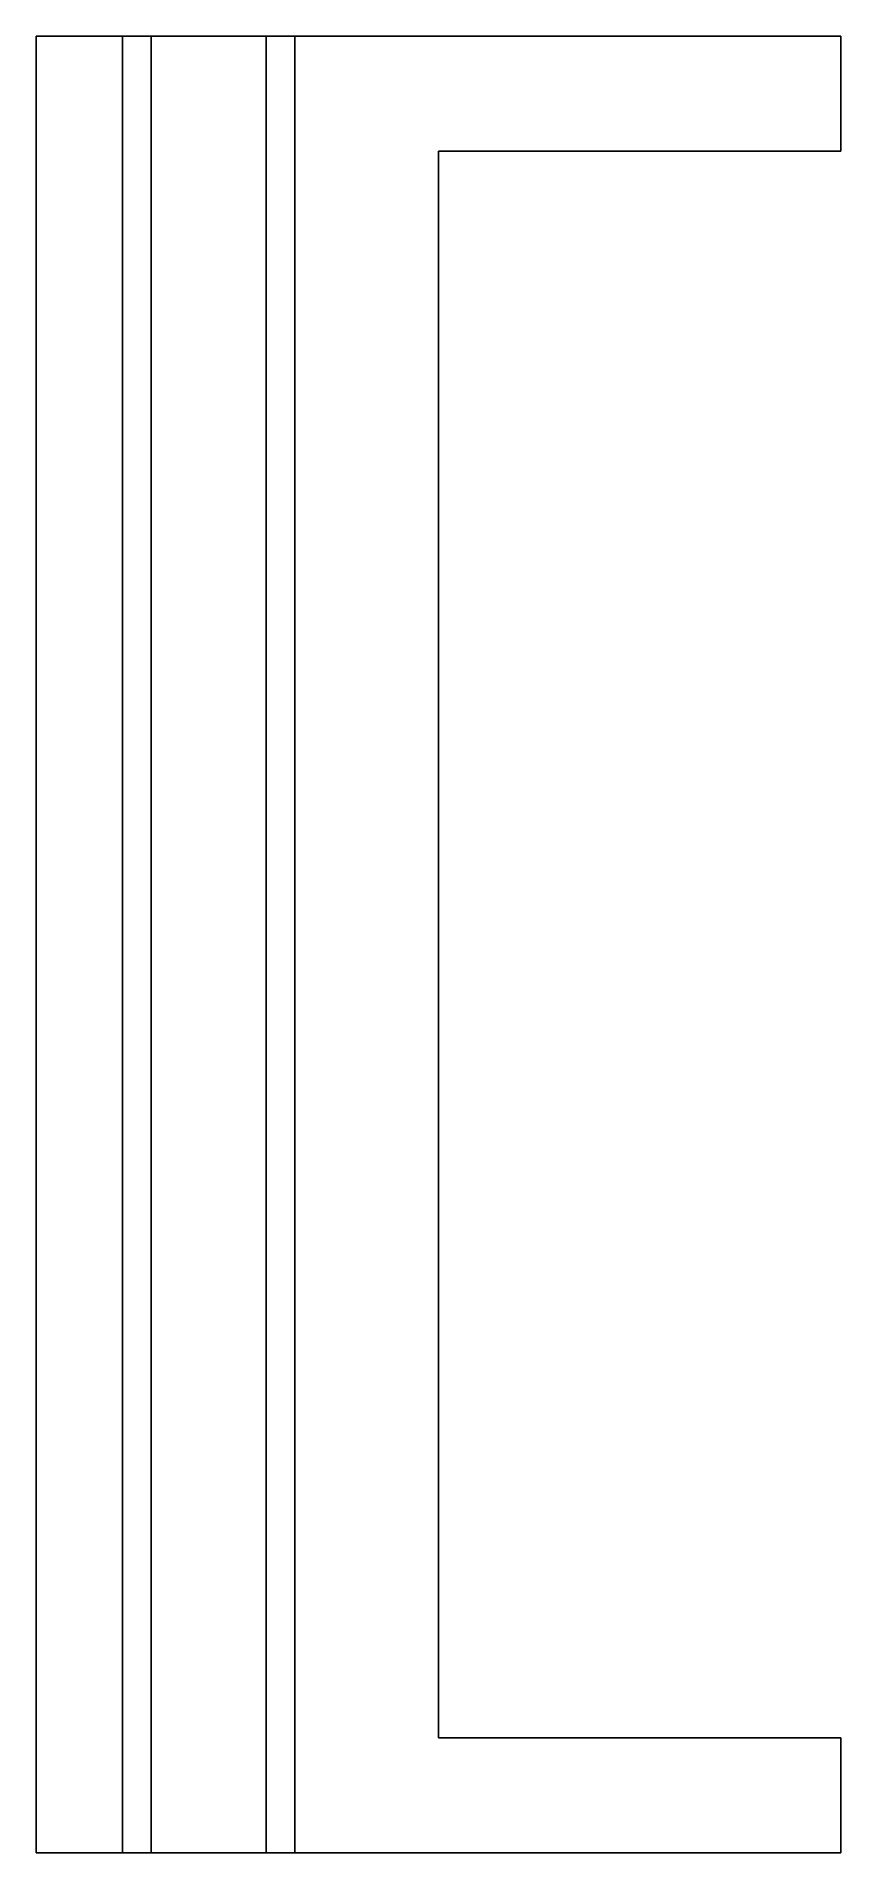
# Model space of a CAD drawing. Header units: metres. Extents: x -28 to 0, y -63.2 to 0.
import ezdxf

# ---------------------------------------------------------------- set-up
doc = ezdxf.new("R2010")
doc.units = ezdxf.units.M

msp = doc.modelspace()

# ---------------------------------------------------------------- linework, layer by layer
for points in [[(-28, -63.2), (-28, -61.936), (-28, -60.672), (-28, -59.408), (-28, -58.144), (-28, -56.88), (-28, -55.616), (-28, -54.352), (-28, -53.088), (-28, -51.824), (-28, -50.56), (-28, -49.296), (-28, -48.032), (-28, -46.768), (-28, -45.504), (-28, -44.24), (-28, -42.976), (-28, -41.712), (-28, -40.448), (-28, -39.184), (-28, -37.92), (-28, -36.656), (-28, -35.392), (-28, -34.128), (-28, -32.864), (-28, -31.6), (-28, -30.336), (-28, -29.072), (-28, -27.808), (-28, -26.544), (-28, -25.28), (-28, -24.016), (-28, -22.752), (-28, -21.488), (-28, -20.224), (-28, -18.96), (-28, -17.696), (-28, -16.432), (-28, -15.168), (-28, -13.904), (-28, -12.64), (-28, -11.376), (-28, -10.112), (-28, -8.848), (-28, -7.584), (-28, -6.32), (-28, -5.056), (-28, -3.792), (-28, -2.528), (-28, -1.264), (-28, 0)], [(-26.714, 0), (-26.762, 0), (-26.81, 0), (-26.858, 0), (-26.905, 0), (-26.95, 0), (-26.995, 0), (-27.04, 0), (-27.082, 0), (-27.123, 0), (-27.165, 0), (-27.206, 0), (-27.244, 0), (-27.283, 0), (-27.321, 0), (-27.357, 0), (-27.392, 0), (-27.427, 0), (-27.461, 0), (-27.493, 0), (-27.524, 0), (-27.556, 0), (-27.586, 0), (-27.613, 0), (-27.641, 0), (-27.669, 0), (-27.694, 0), (-27.718, 0), (-27.743, 0), (-27.765, 0), (-27.786, 0), (-27.807, 0), (-27.828, 0), (-27.845, 0), (-27.862, 0), (-27.879, 0), (-27.895, 0), (-27.908, 0), (-27.922, 0), (-27.935, 0), (-27.946, 0), (-27.955, 0), (-27.965, 0), (-27.974, 0), (-27.979, 0), (-27.985, 0), (-27.991, 0), (-27.994, 0), (-27.996, 0), (-27.998, 0), (-28, 0)], [(-26.714, 0), (-26.65, 0), (-26.586, 0), (-26.522, 0), (-26.46, 0), (-26.4, 0), (-26.34, 0), (-26.281, 0), (-26.224, 0), (-26.169, 0), (-26.113, 0), (-26.059, 0), (-26.008, 0), (-25.957, 0), (-25.905, 0), (-25.857, 0), (-25.811, 0), (-25.764, 0), (-25.718, 0), (-25.676, 0), (-25.634, 0), (-25.592, 0), (-25.553, 0), (-25.515, 0), (-25.478, 0), (-25.441, 0), (-25.408, 0), (-25.376, 0), (-25.343, 0), (-25.313, 0), (-25.285, 0), (-25.257, 0), (-25.23, 0), (-25.206, 0), (-25.184, 0), (-25.161, 0), (-25.14, 0), (-25.122, 0), (-25.104, 0), (-25.087, 0), (-25.073, 0), (-25.06, 0), (-25.047, 0), (-25.035, 0), (-25.028, 0), (-25.02, 0), (-25.012, 0), (-25.008, 0), (-25.005, 0), (-25.003, 0), (-25, 0)], [(-25, -63.2), (-25, -61.936), (-25, -60.672), (-25, -59.408), (-25, -58.144), (-25, -56.88), (-25, -55.616), (-25, -54.352), (-25, -53.088), (-25, -51.824), (-25, -50.56), (-25, -49.296), (-25, -48.032), (-25, -46.768), (-25, -45.504), (-25, -44.24), (-25, -42.976), (-25, -41.712), (-25, -40.448), (-25, -39.184), (-25, -37.92), (-25, -36.656), (-25, -35.392), (-25, -34.128), (-25, -32.864), (-25, -31.6), (-25, -30.336), (-25, -29.072), (-25, -27.808), (-25, -26.544), (-25, -25.28), (-25, -24.016), (-25, -22.752), (-25, -21.488), (-25, -20.224), (-25, -18.96), (-25, -17.696), (-25, -16.432), (-25, -15.168), (-25, -13.904), (-25, -12.64), (-25, -11.376), (-25, -10.112), (-25, -8.848), (-25, -7.584), (-25, -6.32), (-25, -5.056), (-25, -3.792), (-25, -2.528), (-25, -1.264), (-25, 0)], [(-25, 0), (-24.98, 0), (-24.96, 0), (-24.94, 0), (-24.92, 0), (-24.9, 0), (-24.88, 0), (-24.86, 0), (-24.84, 0), (-24.82, 0), (-24.8, 0), (-24.78, 0), (-24.76, 0), (-24.74, 0), (-24.72, 0), (-24.7, 0), (-24.68, 0), (-24.66, 0), (-24.64, 0), (-24.62, 0), (-24.6, 0), (-24.58, 0), (-24.56, 0), (-24.54, 0), (-24.52, 0), (-24.5, 0), (-24.48, 0), (-24.46, 0), (-24.44, 0), (-24.42, 0), (-24.4, 0), (-24.38, 0), (-24.36, 0), (-24.34, 0), (-24.32, 0), (-24.3, 0), (-24.28, 0), (-24.26, 0), (-24.24, 0), (-24.22, 0), (-24.2, 0), (-24.18, 0), (-24.16, 0), (-24.14, 0), (-24.12, 0), (-24.1, 0), (-24.08, 0), (-24.06, 0), (-24.04, 0), (-24.02, 0), (-24, 0)], [(-20, 0), (-20.08, 0), (-20.16, 0), (-20.24, 0), (-20.32, 0), (-20.4, 0), (-20.48, 0), (-20.56, 0), (-20.64, 0), (-20.72, 0), (-20.8, 0), (-20.88, 0), (-20.96, 0), (-21.04, 0), (-21.12, 0), (-21.2, 0), (-21.28, 0), (-21.36, 0), (-21.44, 0), (-21.52, 0), (-21.6, 0), (-21.68, 0), (-21.76, 0), (-21.84, 0), (-21.92, 0), (-22, 0), (-22.08, 0), (-22.16, 0), (-22.24, 0), (-22.32, 0), (-22.4, 0), (-22.48, 0), (-22.56, 0), (-22.64, 0), (-22.72, 0), (-22.8, 0), (-22.88, 0), (-22.96, 0), (-23.04, 0), (-23.12, 0), (-23.2, 0), (-23.28, 0), (-23.36, 0), (-23.44, 0), (-23.52, 0), (-23.6, 0), (-23.68, 0), (-23.76, 0), (-23.84, 0), (-23.92, 0), (-24, 0)], [(-24, 0), (-24, -1.264), (-24, -2.528), (-24, -3.792), (-24, -5.056), (-24, -6.32), (-24, -7.584), (-24, -8.848), (-24, -10.112), (-24, -11.376), (-24, -12.64), (-24, -13.904), (-24, -15.168), (-24, -16.432), (-24, -17.696), (-24, -18.96), (-24, -20.224), (-24, -21.488), (-24, -22.752), (-24, -24.016), (-24, -25.28), (-24, -26.544), (-24, -27.808), (-24, -29.072), (-24, -30.336), (-24, -31.6), (-24, -32.864), (-24, -34.128), (-24, -35.392), (-24, -36.656), (-24, -37.92), (-24, -39.184), (-24, -40.448), (-24, -41.712), (-24, -42.976), (-24, -44.24), (-24, -45.504), (-24, -46.768), (-24, -48.032), (-24, -49.296), (-24, -50.56), (-24, -51.824), (-24, -53.088), (-24, -54.352), (-24, -55.616), (-24, -56.88), (-24, -58.144), (-24, -59.408), (-24, -60.672), (-24, -61.936), (-24, -63.2)], [(-20, -63.2), (-20, -61.936), (-20, -60.672), (-20, -59.408), (-20, -58.144), (-20, -56.88), (-20, -55.616), (-20, -54.352), (-20, -53.088), (-20, -51.824), (-20, -50.56), (-20, -49.296), (-20, -48.032), (-20, -46.768), (-20, -45.504), (-20, -44.24), (-20, -42.976), (-20, -41.712), (-20, -40.448), (-20, -39.184), (-20, -37.92), (-20, -36.656), (-20, -35.392), (-20, -34.128), (-20, -32.864), (-20, -31.6), (-20, -30.336), (-20, -29.072), (-20, -27.808), (-20, -26.544), (-20, -25.28), (-20, -24.016), (-20, -22.752), (-20, -21.488), (-20, -20.224), (-20, -18.96), (-20, -17.696), (-20, -16.432), (-20, -15.168), (-20, -13.904), (-20, -12.64), (-20, -11.376), (-20, -10.112), (-20, -8.848), (-20, -7.584), (-20, -6.32), (-20, -5.056), (-20, -3.792), (-20, -2.528), (-20, -1.264), (-20, 0)], [(-20, 0), (-19.98, 0), (-19.96, 0), (-19.94, 0), (-19.92, 0), (-19.9, 0), (-19.88, 0), (-19.86, 0), (-19.84, 0), (-19.82, 0), (-19.8, 0), (-19.78, 0), (-19.76, 0), (-19.74, 0), (-19.72, 0), (-19.7, 0), (-19.68, 0), (-19.66, 0), (-19.64, 0), (-19.62, 0), (-19.6, 0), (-19.58, 0), (-19.56, 0), (-19.54, 0), (-19.52, 0), (-19.5, 0), (-19.48, 0), (-19.46, 0), (-19.44, 0), (-19.42, 0), (-19.4, 0), (-19.38, 0), (-19.36, 0), (-19.34, 0), (-19.32, 0), (-19.3, 0), (-19.28, 0), (-19.26, 0), (-19.24, 0), (-19.22, 0), (-19.2, 0), (-19.18, 0), (-19.16, 0), (-19.14, 0), (-19.12, 0), (-19.1, 0), (-19.08, 0), (-19.06, 0), (-19.04, 0), (-19.02, 0), (-19, 0)], [(-19, 0), (-19, -1.264), (-19, -2.528), (-19, -3.792), (-19, -5.056), (-19, -6.32), (-19, -7.584), (-19, -8.848), (-19, -10.112), (-19, -11.376), (-19, -12.64), (-19, -13.904), (-19, -15.168), (-19, -16.432), (-19, -17.696), (-19, -18.96), (-19, -20.224), (-19, -21.488), (-19, -22.752), (-19, -24.016), (-19, -25.28), (-19, -26.544), (-19, -27.808), (-19, -29.072), (-19, -30.336), (-19, -31.6), (-19, -32.864), (-19, -34.128), (-19, -35.392), (-19, -36.656), (-19, -37.92), (-19, -39.184), (-19, -40.448), (-19, -41.712), (-19, -42.976), (-19, -44.24), (-19, -45.504), (-19, -46.768), (-19, -48.032), (-19, -49.296), (-19, -50.56), (-19, -51.824), (-19, -53.088), (-19, -54.352), (-19, -55.616), (-19, -56.88), (-19, -58.144), (-19, -59.408), (-19, -60.672), (-19, -61.936), (-19, -63.2)], [(-19, 0), (-18.986, 0), (-18.972, 0), (-18.958, 0), (-18.932, 0), (-18.89, 0), (-18.848, 0), (-18.805, 0), (-18.74, 0), (-18.67, 0), (-18.601, 0), (-18.524, 0), (-18.427, 0), (-18.331, 0), (-18.235, 0), (-18.121, 0), (-17.999, 0), (-17.878, 0), (-17.753, 0), (-17.608, 0), (-17.462, 0), (-17.317, 0), (-17.159, 0), (-16.992, 0), (-16.824, 0), (-16.657, 0), (-16.47, 0), (-16.282, 0), (-16.095, 0), (-15.9, 0), (-15.695, 0), (-15.49, 0), (-15.286, 0), (-15.068, 0), (-14.848, 0), (-14.628, 0), (-14.405, 0), (-14.173, 0), (-13.941, 0), (-13.709, 0), (-13.47, 0), (-13.228, 0), (-12.987, 0), (-12.745, 0), (-12.497, 0), (-12.249, 0), (-12.002, 0), (-11.752, 0), (-11.502, 0), (-11.251, 0), (-11, 0)], [(-5, 0), (-5.12, 0), (-5.24, 0), (-5.36, 0), (-5.48, 0), (-5.6, 0), (-5.72, 0), (-5.84, 0), (-5.96, 0), (-6.08, 0), (-6.2, 0), (-6.32, 0), (-6.44, 0), (-6.56, 0), (-6.68, 0), (-6.8, 0), (-6.92, 0), (-7.04, 0), (-7.16, 0), (-7.28, 0), (-7.4, 0), (-7.52, 0), (-7.64, 0), (-7.76, 0), (-7.88, 0), (-8, 0), (-8.12, 0), (-8.24, 0), (-8.36, 0), (-8.48, 0), (-8.6, 0), (-8.72, 0), (-8.84, 0), (-8.96, 0), (-9.08, 0), (-9.2, 0), (-9.32, 0), (-9.44, 0), (-9.56, 0), (-9.68, 0), (-9.8, 0), (-9.92, 0), (-10.04, 0), (-10.16, 0), (-10.28, 0), (-10.4, 0), (-10.52, 0), (-10.64, 0), (-10.76, 0), (-10.88, 0), (-11, 0)], [(0, 0), (-0.009, 0), (-0.018, 0), (-0.026, 0), (-0.043, 0), (-0.069, 0), (-0.095, 0), (-0.122, 0), (-0.163, 0), (-0.206, 0), (-0.25, 0), (-0.298, 0), (-0.358, 0), (-0.418, 0), (-0.478, 0), (-0.549, 0), (-0.625, 0), (-0.701, 0), (-0.779, 0), (-0.87, 0), (-0.961, 0), (-1.052, 0), (-1.151, 0), (-1.255, 0), (-1.36, 0), (-1.464, 0), (-1.582, 0), (-1.699, 0), (-1.816, 0), (-1.937, 0), (-2.065, 0), (-2.194, 0), (-2.322, 0), (-2.458, 0), (-2.595, 0), (-2.732, 0), (-2.872, 0), (-3.017, 0), (-3.162, 0), (-3.307, 0), (-3.456, 0), (-3.607, 0), (-3.758, 0), (-3.91, 0), (-4.064, 0), (-4.219, 0), (-4.374, 0), (-4.53, 0), (-4.686, 0), (-4.843, 0), (-5, 0)], [(0, -4), (0, -3.92), (0, -3.84), (0, -3.76), (0, -3.68), (0, -3.6), (0, -3.52), (0, -3.44), (0, -3.36), (0, -3.28), (0, -3.2), (0, -3.12), (0, -3.04), (0, -2.96), (0, -2.88), (0, -2.8), (0, -2.72), (0, -2.64), (0, -2.56), (0, -2.48), (0, -2.4), (0, -2.32), (0, -2.24), (0, -2.16), (0, -2.08), (0, -2), (0, -1.92), (0, -1.84), (0, -1.76), (0, -1.68), (0, -1.6), (0, -1.52), (0, -1.44), (0, -1.36), (0, -1.28), (0, -1.2), (0, -1.12), (0, -1.04), (0, -0.96), (0, -0.88), (0, -0.8), (0, -0.72), (0, -0.64), (0, -0.56), (0, -0.48), (0, -0.4), (0, -0.32), (0, -0.24), (0, -0.16), (0, -0.08), (0, 0)], [(-11, -4), (-11.061, -4), (-11.123, -4), (-11.184, -4), (-11.246, -4), (-11.307, -4), (-11.369, -4), (-11.43, -4), (-11.492, -4), (-11.553, -4), (-11.614, -4), (-11.676, -4), (-11.737, -4), (-11.798, -4), (-11.859, -4), (-11.92, -4), (-11.981, -4), (-12.043, -4), (-12.104, -4), (-12.164, -4), (-12.225, -4), (-12.286, -4), (-12.347, -4), (-12.407, -4), (-12.468, -4), (-12.528, -4), (-12.588, -4), (-12.649, -4), (-12.709, -4), (-12.769, -4), (-12.829, -4), (-12.888, -4), (-12.948, -4), (-13.008, -4), (-13.067, -4), (-13.127, -4), (-13.186, -4), (-13.245, -4), (-13.304, -4), (-13.363, -4), (-13.421, -4), (-13.48, -4), (-13.538, -4), (-13.597, -4), (-13.655, -4), (-13.713, -4), (-13.77, -4), (-13.828, -4), (-13.885, -4), (-13.943, -4), (-14, -4)], [(-14, -4), (-14, -5.104), (-14, -6.208), (-14, -7.312), (-14, -8.416), (-14, -9.52), (-14, -10.624), (-14, -11.728), (-14, -12.832), (-14, -13.936), (-14, -15.04), (-14, -16.144), (-14, -17.248), (-14, -18.352), (-14, -19.456), (-14, -20.56), (-14, -21.664), (-14, -22.768), (-14, -23.872), (-14, -24.976), (-14, -26.08), (-14, -27.184), (-14, -28.288), (-14, -29.392), (-14, -30.496), (-14, -31.6), (-14, -32.704), (-14, -33.808), (-14, -34.912), (-14, -36.016), (-14, -37.12), (-14, -38.224), (-14, -39.328), (-14, -40.432), (-14, -41.536), (-14, -42.64), (-14, -43.744), (-14, -44.848), (-14, -45.952), (-14, -47.056), (-14, -48.16), (-14, -49.264), (-14, -50.368), (-14, -51.472), (-14, -52.576), (-14, -53.68), (-14, -54.784), (-14, -55.888), (-14, -56.992), (-14, -58.096), (-14, -59.2)], [(-5, -4), (-5.12, -4), (-5.24, -4), (-5.36, -4), (-5.48, -4), (-5.6, -4), (-5.72, -4), (-5.84, -4), (-5.96, -4), (-6.08, -4), (-6.2, -4), (-6.32, -4), (-6.44, -4), (-6.56, -4), (-6.68, -4), (-6.8, -4), (-6.92, -4), (-7.04, -4), (-7.16, -4), (-7.28, -4), (-7.4, -4), (-7.52, -4), (-7.64, -4), (-7.76, -4), (-7.88, -4), (-8, -4), (-8.12, -4), (-8.24, -4), (-8.36, -4), (-8.48, -4), (-8.6, -4), (-8.72, -4), (-8.84, -4), (-8.96, -4), (-9.08, -4), (-9.2, -4), (-9.32, -4), (-9.44, -4), (-9.56, -4), (-9.68, -4), (-9.8, -4), (-9.92, -4), (-10.04, -4), (-10.16, -4), (-10.28, -4), (-10.4, -4), (-10.52, -4), (-10.64, -4), (-10.76, -4), (-10.88, -4), (-11, -4)], [(0, -4), (-0.009, -4), (-0.018, -4), (-0.026, -4), (-0.043, -4), (-0.069, -4), (-0.095, -4), (-0.122, -4), (-0.163, -4), (-0.206, -4), (-0.25, -4), (-0.298, -4), (-0.358, -4), (-0.418, -4), (-0.478, -4), (-0.549, -4), (-0.625, -4), (-0.701, -4), (-0.779, -4), (-0.87, -4), (-0.961, -4), (-1.052, -4), (-1.151, -4), (-1.255, -4), (-1.36, -4), (-1.464, -4), (-1.582, -4), (-1.699, -4), (-1.816, -4), (-1.937, -4), (-2.065, -4), (-2.194, -4), (-2.322, -4), (-2.458, -4), (-2.595, -4), (-2.732, -4), (-2.872, -4), (-3.017, -4), (-3.162, -4), (-3.307, -4), (-3.456, -4), (-3.607, -4), (-3.758, -4), (-3.91, -4), (-4.064, -4), (-4.219, -4), (-4.374, -4), (-4.53, -4), (-4.686, -4), (-4.843, -4), (-5, -4)], [(-14, -59.2), (-13.943, -59.2), (-13.885, -59.2), (-13.828, -59.2), (-13.77, -59.2), (-13.713, -59.2), (-13.655, -59.2), (-13.597, -59.2), (-13.538, -59.2), (-13.48, -59.2), (-13.421, -59.2), (-13.363, -59.2), (-13.304, -59.2), (-13.245, -59.2), (-13.186, -59.2), (-13.127, -59.2), (-13.067, -59.2), (-13.008, -59.2), (-12.948, -59.2), (-12.888, -59.2), (-12.829, -59.2), (-12.769, -59.2), (-12.709, -59.2), (-12.649, -59.2), (-12.588, -59.2), (-12.528, -59.2), (-12.468, -59.2), (-12.407, -59.2), (-12.347, -59.2), (-12.286, -59.2), (-12.225, -59.2), (-12.164, -59.2), (-12.104, -59.2), (-12.043, -59.2), (-11.981, -59.2), (-11.92, -59.2), (-11.859, -59.2), (-11.798, -59.2), (-11.737, -59.2), (-11.676, -59.2), (-11.614, -59.2), (-11.553, -59.2), (-11.492, -59.2), (-11.43, -59.2), (-11.369, -59.2), (-11.307, -59.2), (-11.246, -59.2), (-11.184, -59.2), (-11.123, -59.2), (-11.061, -59.2), (-11, -59.2)], [(-5, -59.2), (-5.12, -59.2), (-5.24, -59.2), (-5.36, -59.2), (-5.48, -59.2), (-5.6, -59.2), (-5.72, -59.2), (-5.84, -59.2), (-5.96, -59.2), (-6.08, -59.2), (-6.2, -59.2), (-6.32, -59.2), (-6.44, -59.2), (-6.56, -59.2), (-6.68, -59.2), (-6.8, -59.2), (-6.92, -59.2), (-7.04, -59.2), (-7.16, -59.2), (-7.28, -59.2), (-7.4, -59.2), (-7.52, -59.2), (-7.64, -59.2), (-7.76, -59.2), (-7.88, -59.2), (-8, -59.2), (-8.12, -59.2), (-8.24, -59.2), (-8.36, -59.2), (-8.48, -59.2), (-8.6, -59.2), (-8.72, -59.2), (-8.84, -59.2), (-8.96, -59.2), (-9.08, -59.2), (-9.2, -59.2), (-9.32, -59.2), (-9.44, -59.2), (-9.56, -59.2), (-9.68, -59.2), (-9.8, -59.2), (-9.92, -59.2), (-10.04, -59.2), (-10.16, -59.2), (-10.28, -59.2), (-10.4, -59.2), (-10.52, -59.2), (-10.64, -59.2), (-10.76, -59.2), (-10.88, -59.2), (-11, -59.2)], [(0, -59.2), (-0.009, -59.2), (-0.018, -59.2), (-0.026, -59.2), (-0.043, -59.2), (-0.069, -59.2), (-0.095, -59.2), (-0.122, -59.2), (-0.163, -59.2), (-0.206, -59.2), (-0.25, -59.2), (-0.298, -59.2), (-0.358, -59.2), (-0.418, -59.2), (-0.478, -59.2), (-0.549, -59.2), (-0.625, -59.2), (-0.701, -59.2), (-0.779, -59.2), (-0.87, -59.2), (-0.961, -59.2), (-1.052, -59.2), (-1.151, -59.2), (-1.255, -59.2), (-1.36, -59.2), (-1.464, -59.2), (-1.582, -59.2), (-1.699, -59.2), (-1.816, -59.2), (-1.937, -59.2), (-2.065, -59.2), (-2.194, -59.2), (-2.322, -59.2), (-2.458, -59.2), (-2.595, -59.2), (-2.732, -59.2), (-2.872, -59.2), (-3.017, -59.2), (-3.162, -59.2), (-3.307, -59.2), (-3.456, -59.2), (-3.607, -59.2), (-3.758, -59.2), (-3.91, -59.2), (-4.064, -59.2), (-4.219, -59.2), (-4.374, -59.2), (-4.53, -59.2), (-4.686, -59.2), (-4.843, -59.2), (-5, -59.2)], [(0, -63.2), (0, -63.12), (0, -63.04), (0, -62.96), (0, -62.88), (0, -62.8), (0, -62.72), (0, -62.64), (0, -62.56), (0, -62.48), (0, -62.4), (0, -62.32), (0, -62.24), (0, -62.16), (0, -62.08), (0, -62), (0, -61.92), (0, -61.84), (0, -61.76), (0, -61.68), (0, -61.6), (0, -61.52), (0, -61.44), (0, -61.36), (0, -61.28), (0, -61.2), (0, -61.12), (0, -61.04), (0, -60.96), (0, -60.88), (0, -60.8), (0, -60.72), (0, -60.64), (0, -60.56), (0, -60.48), (0, -60.4), (0, -60.32), (0, -60.24), (0, -60.16), (0, -60.08), (0, -60), (0, -59.92), (0, -59.84), (0, -59.76), (0, -59.68), (0, -59.6), (0, -59.52), (0, -59.44), (0, -59.36), (0, -59.28), (0, -59.2)], [(-26.714, -63.2), (-26.762, -63.2), (-26.81, -63.2), (-26.858, -63.2), (-26.905, -63.2), (-26.95, -63.2), (-26.995, -63.2), (-27.04, -63.2), (-27.082, -63.2), (-27.123, -63.2), (-27.165, -63.2), (-27.206, -63.2), (-27.244, -63.2), (-27.283, -63.2), (-27.321, -63.2), (-27.357, -63.2), (-27.392, -63.2), (-27.427, -63.2), (-27.461, -63.2), (-27.493, -63.2), (-27.524, -63.2), (-27.556, -63.2), (-27.586, -63.2), (-27.613, -63.2), (-27.641, -63.2), (-27.669, -63.2), (-27.694, -63.2), (-27.718, -63.2), (-27.743, -63.2), (-27.765, -63.2), (-27.786, -63.2), (-27.807, -63.2), (-27.828, -63.2), (-27.845, -63.2), (-27.862, -63.2), (-27.879, -63.2), (-27.895, -63.2), (-27.908, -63.2), (-27.922, -63.2), (-27.935, -63.2), (-27.946, -63.2), (-27.955, -63.2), (-27.965, -63.2), (-27.974, -63.2), (-27.979, -63.2), (-27.985, -63.2), (-27.991, -63.2), (-27.994, -63.2), (-27.996, -63.2), (-27.998, -63.2), (-28, -63.2)], [(-25, -63.2), (-25.003, -63.2), (-25.005, -63.2), (-25.008, -63.2), (-25.012, -63.2), (-25.02, -63.2), (-25.028, -63.2), (-25.035, -63.2), (-25.047, -63.2), (-25.06, -63.2), (-25.073, -63.2), (-25.087, -63.2), (-25.104, -63.2), (-25.122, -63.2), (-25.14, -63.2), (-25.161, -63.2), (-25.184, -63.2), (-25.206, -63.2), (-25.23, -63.2), (-25.257, -63.2), (-25.285, -63.2), (-25.313, -63.2), (-25.343, -63.2), (-25.376, -63.2), (-25.408, -63.2), (-25.441, -63.2), (-25.478, -63.2), (-25.515, -63.2), (-25.553, -63.2), (-25.592, -63.2), (-25.634, -63.2), (-25.676, -63.2), (-25.718, -63.2), (-25.764, -63.2), (-25.811, -63.2), (-25.857, -63.2), (-25.905, -63.2), (-25.957, -63.2), (-26.008, -63.2), (-26.059, -63.2), (-26.113, -63.2), (-26.169, -63.2), (-26.224, -63.2), (-26.281, -63.2), (-26.34, -63.2), (-26.4, -63.2), (-26.46, -63.2), (-26.522, -63.2), (-26.586, -63.2), (-26.65, -63.2), (-26.714, -63.2)], [(-24, -63.2), (-24.02, -63.2), (-24.04, -63.2), (-24.06, -63.2), (-24.08, -63.2), (-24.1, -63.2), (-24.12, -63.2), (-24.14, -63.2), (-24.16, -63.2), (-24.18, -63.2), (-24.2, -63.2), (-24.22, -63.2), (-24.24, -63.2), (-24.26, -63.2), (-24.28, -63.2), (-24.3, -63.2), (-24.32, -63.2), (-24.34, -63.2), (-24.36, -63.2), (-24.38, -63.2), (-24.4, -63.2), (-24.42, -63.2), (-24.44, -63.2), (-24.46, -63.2), (-24.48, -63.2), (-24.5, -63.2), (-24.52, -63.2), (-24.54, -63.2), (-24.56, -63.2), (-24.58, -63.2), (-24.6, -63.2), (-24.62, -63.2), (-24.64, -63.2), (-24.66, -63.2), (-24.68, -63.2), (-24.7, -63.2), (-24.72, -63.2), (-24.74, -63.2), (-24.76, -63.2), (-24.78, -63.2), (-24.8, -63.2), (-24.82, -63.2), (-24.84, -63.2), (-24.86, -63.2), (-24.88, -63.2), (-24.9, -63.2), (-24.92, -63.2), (-24.94, -63.2), (-24.96, -63.2), (-24.98, -63.2), (-25, -63.2)], [(-20, -63.2), (-20.08, -63.2), (-20.16, -63.2), (-20.24, -63.2), (-20.32, -63.2), (-20.4, -63.2), (-20.48, -63.2), (-20.56, -63.2), (-20.64, -63.2), (-20.72, -63.2), (-20.8, -63.2), (-20.88, -63.2), (-20.96, -63.2), (-21.04, -63.2), (-21.12, -63.2), (-21.2, -63.2), (-21.28, -63.2), (-21.36, -63.2), (-21.44, -63.2), (-21.52, -63.2), (-21.6, -63.2), (-21.68, -63.2), (-21.76, -63.2), (-21.84, -63.2), (-21.92, -63.2), (-22, -63.2), (-22.08, -63.2), (-22.16, -63.2), (-22.24, -63.2), (-22.32, -63.2), (-22.4, -63.2), (-22.48, -63.2), (-22.56, -63.2), (-22.64, -63.2), (-22.72, -63.2), (-22.8, -63.2), (-22.88, -63.2), (-22.96, -63.2), (-23.04, -63.2), (-23.12, -63.2), (-23.2, -63.2), (-23.28, -63.2), (-23.36, -63.2), (-23.44, -63.2), (-23.52, -63.2), (-23.6, -63.2), (-23.68, -63.2), (-23.76, -63.2), (-23.84, -63.2), (-23.92, -63.2), (-24, -63.2)], [(-19, -63.2), (-19.02, -63.2), (-19.04, -63.2), (-19.06, -63.2), (-19.08, -63.2), (-19.1, -63.2), (-19.12, -63.2), (-19.14, -63.2), (-19.16, -63.2), (-19.18, -63.2), (-19.2, -63.2), (-19.22, -63.2), (-19.24, -63.2), (-19.26, -63.2), (-19.28, -63.2), (-19.3, -63.2), (-19.32, -63.2), (-19.34, -63.2), (-19.36, -63.2), (-19.38, -63.2), (-19.4, -63.2), (-19.42, -63.2), (-19.44, -63.2), (-19.46, -63.2), (-19.48, -63.2), (-19.5, -63.2), (-19.52, -63.2), (-19.54, -63.2), (-19.56, -63.2), (-19.58, -63.2), (-19.6, -63.2), (-19.62, -63.2), (-19.64, -63.2), (-19.66, -63.2), (-19.68, -63.2), (-19.7, -63.2), (-19.72, -63.2), (-19.74, -63.2), (-19.76, -63.2), (-19.78, -63.2), (-19.8, -63.2), (-19.82, -63.2), (-19.84, -63.2), (-19.86, -63.2), (-19.88, -63.2), (-19.9, -63.2), (-19.92, -63.2), (-19.94, -63.2), (-19.96, -63.2), (-19.98, -63.2), (-20, -63.2)], [(-11, -63.2), (-11.251, -63.2), (-11.502, -63.2), (-11.752, -63.2), (-12.002, -63.2), (-12.249, -63.2), (-12.497, -63.2), (-12.745, -63.2), (-12.987, -63.2), (-13.228, -63.2), (-13.47, -63.2), (-13.709, -63.2), (-13.941, -63.2), (-14.173, -63.2), (-14.405, -63.2), (-14.628, -63.2), (-14.848, -63.2), (-15.068, -63.2), (-15.286, -63.2), (-15.49, -63.2), (-15.695, -63.2), (-15.9, -63.2), (-16.095, -63.2), (-16.282, -63.2), (-16.47, -63.2), (-16.657, -63.2), (-16.824, -63.2), (-16.992, -63.2), (-17.159, -63.2), (-17.317, -63.2), (-17.462, -63.2), (-17.608, -63.2), (-17.753, -63.2), (-17.878, -63.2), (-17.999, -63.2), (-18.121, -63.2), (-18.235, -63.2), (-18.331, -63.2), (-18.427, -63.2), (-18.524, -63.2), (-18.601, -63.2), (-18.67, -63.2), (-18.74, -63.2), (-18.805, -63.2), (-18.848, -63.2), (-18.89, -63.2), (-18.932, -63.2), (-18.958, -63.2), (-18.972, -63.2), (-18.986, -63.2), (-19, -63.2)], [(-5, -63.2), (-5.12, -63.2), (-5.24, -63.2), (-5.36, -63.2), (-5.48, -63.2), (-5.6, -63.2), (-5.72, -63.2), (-5.84, -63.2), (-5.96, -63.2), (-6.08, -63.2), (-6.2, -63.2), (-6.32, -63.2), (-6.44, -63.2), (-6.56, -63.2), (-6.68, -63.2), (-6.8, -63.2), (-6.92, -63.2), (-7.04, -63.2), (-7.16, -63.2), (-7.28, -63.2), (-7.4, -63.2), (-7.52, -63.2), (-7.64, -63.2), (-7.76, -63.2), (-7.88, -63.2), (-8, -63.2), (-8.12, -63.2), (-8.24, -63.2), (-8.36, -63.2), (-8.48, -63.2), (-8.6, -63.2), (-8.72, -63.2), (-8.84, -63.2), (-8.96, -63.2), (-9.08, -63.2), (-9.2, -63.2), (-9.32, -63.2), (-9.44, -63.2), (-9.56, -63.2), (-9.68, -63.2), (-9.8, -63.2), (-9.92, -63.2), (-10.04, -63.2), (-10.16, -63.2), (-10.28, -63.2), (-10.4, -63.2), (-10.52, -63.2), (-10.64, -63.2), (-10.76, -63.2), (-10.88, -63.2), (-11, -63.2)], [(0, -63.2), (-0.009, -63.2), (-0.018, -63.2), (-0.026, -63.2), (-0.043, -63.2), (-0.069, -63.2), (-0.095, -63.2), (-0.122, -63.2), (-0.163, -63.2), (-0.206, -63.2), (-0.25, -63.2), (-0.298, -63.2), (-0.358, -63.2), (-0.418, -63.2), (-0.478, -63.2), (-0.549, -63.2), (-0.625, -63.2), (-0.701, -63.2), (-0.779, -63.2), (-0.87, -63.2), (-0.961, -63.2), (-1.052, -63.2), (-1.151, -63.2), (-1.255, -63.2), (-1.36, -63.2), (-1.464, -63.2), (-1.582, -63.2), (-1.699, -63.2), (-1.816, -63.2), (-1.937, -63.2), (-2.065, -63.2), (-2.194, -63.2), (-2.322, -63.2), (-2.458, -63.2), (-2.595, -63.2), (-2.732, -63.2), (-2.872, -63.2), (-3.017, -63.2), (-3.162, -63.2), (-3.307, -63.2), (-3.456, -63.2), (-3.607, -63.2), (-3.758, -63.2), (-3.91, -63.2), (-4.064, -63.2), (-4.219, -63.2), (-4.374, -63.2), (-4.53, -63.2), (-4.686, -63.2), (-4.843, -63.2), (-5, -63.2)]]:
    msp.add_lwpolyline(points)

doc.saveas('drawing.dxf')
